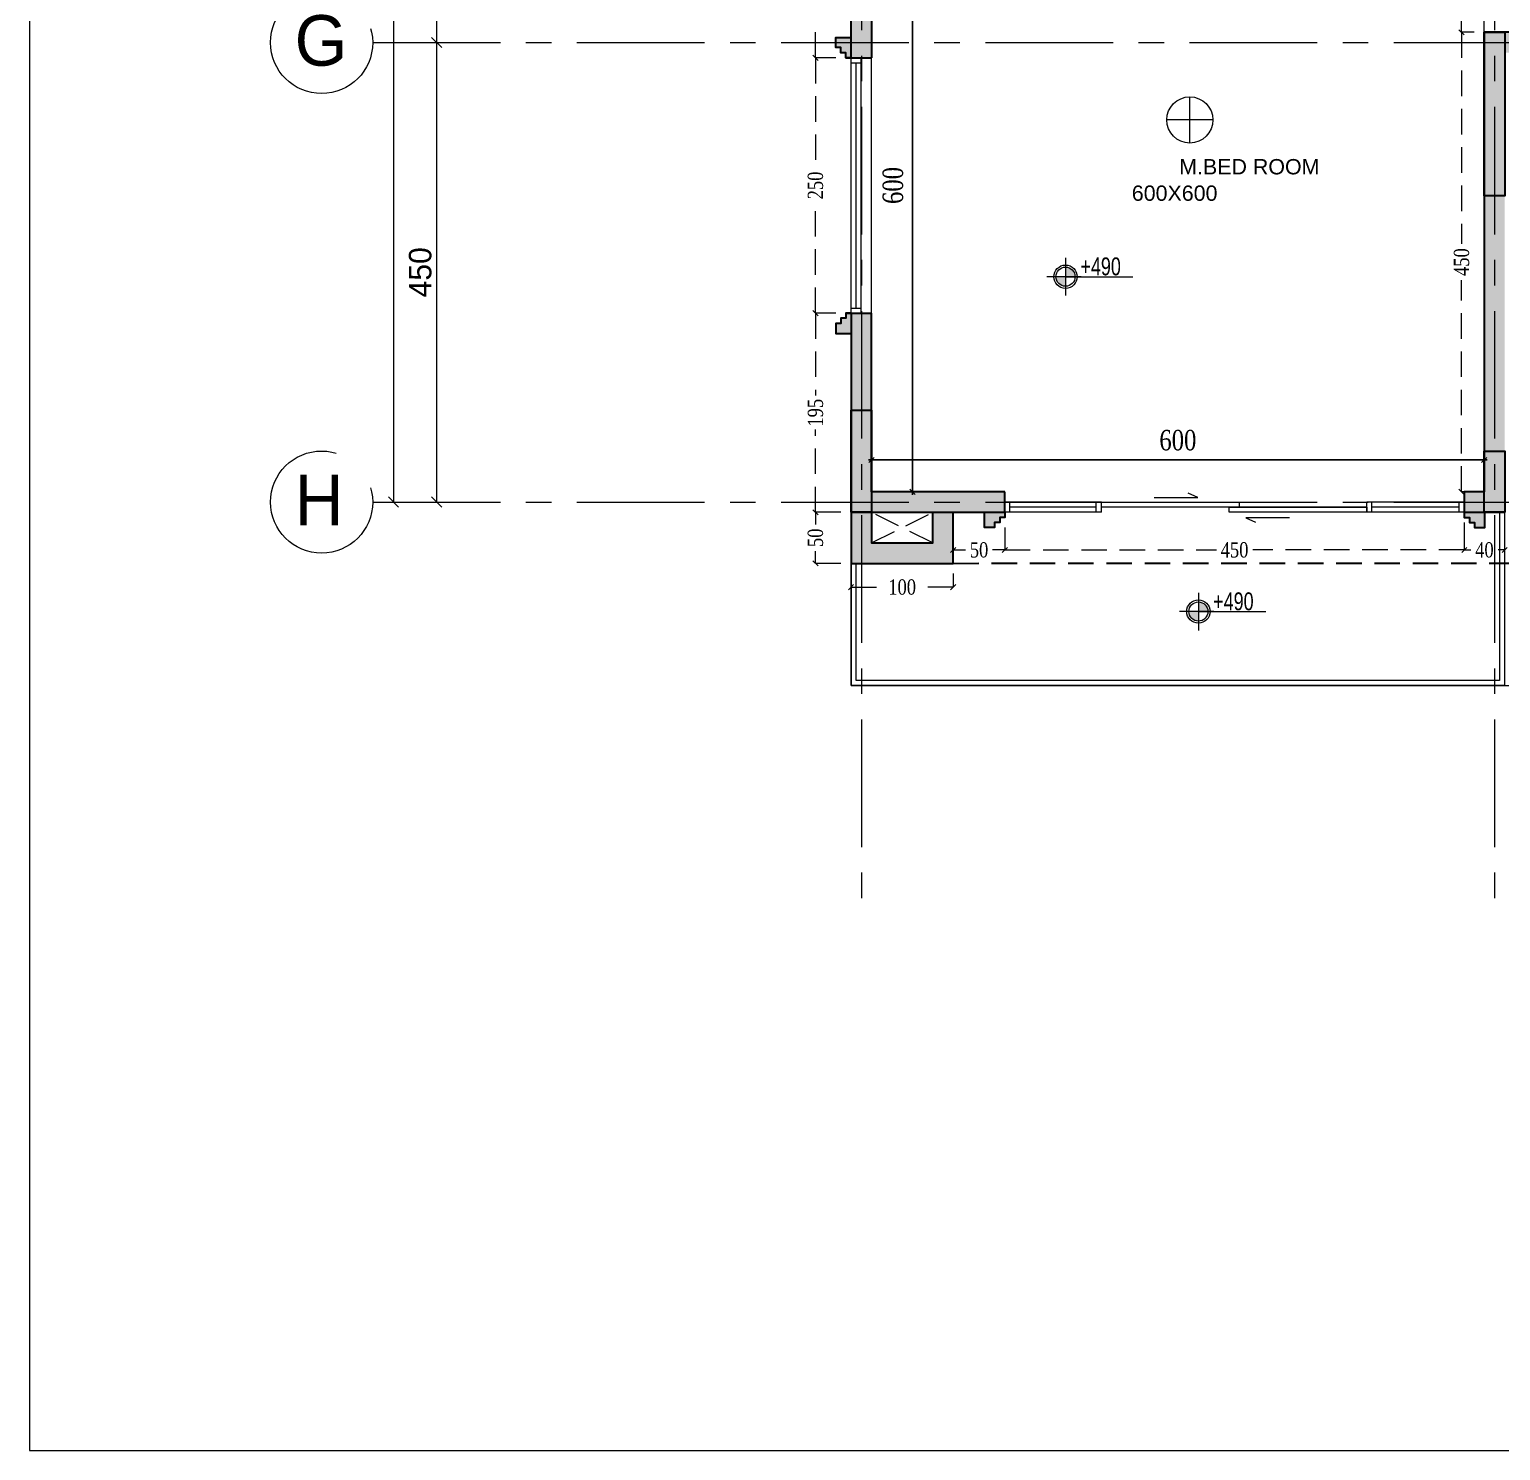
# Model space of a CAD drawing. Header units: inches. Extents: x -114 to 635, y -137 to 57.
# Drawn here: x 77.5 to 91.91, y -2.31 to 11.61 of the extents above; entities that cross this region are included whole.
import ezdxf
from ezdxf.enums import TextEntityAlignment as Align

# ---------------------------------------------------------------- set-up
doc = ezdxf.new("R2010")
doc.units = ezdxf.units.IN
doc.header["$MEASUREMENT"] = 0
doc.header["$PDMODE"] = 98
for name, pattern in [('( Hidden )', [0.375, 0.25, -0.125]), ('CENTER', [2, 1.25, -0.25, 0.25, -0.25]), ('CENTERX2', [4, 2.5, -0.5, 0.5, -0.5]), ('DASHED2', [0.375, 0.25, -0.125]), ('HIDDEN', [0.375, 0.25, -0.125])]:
    doc.linetypes.add(name, pattern=pattern)
doc.layers.get('0').update_dxf_attribs({"lineweight": 5})
doc.layers.get('Defpoints').update_dxf_attribs({"lineweight": 5})
doc.layers.add('ALARM', color=7, linetype='Continuous', lineweight=5, true_color=0xff0f0f)
doc.layers.add('AXIES', color=7, linetype='CENTER', lineweight=0, true_color=0x949596)
for name, color, linetype, lineweight in [('ARCHES', 1, 'HIDDEN', 5), ('AXIS DIMENSION', 8, 'Continuous', 5), ('BORDER A2', 7, 'Continuous', 50), ('COLUMNS HATCH', 1, 'Continuous', 5), ('DETAILS DIMENSION', 15, 'Continuous', 5), ('E-AX', 9, '( Hidden )', 0), ('GENERAL TEXT', 4, 'Continuous', 5), ('HANDRAIL', 31, 'Continuous', 5), ('HATCH', 15, 'Continuous', 0), ('LEVEL SYMBOL', 8, 'Continuous', 5), ('PROPOSED COLUMNS', 6, 'Continuous', 30), ('ROOMS DIMENSION', 3, 'Continuous', 5), ('WALL PROPOSED', 7, 'Continuous', 30), ('WINDOWS', 5, 'Continuous', 5)]:
    doc.layers.add(name, color=color, linetype=linetype, lineweight=lineweight)
doc.styles.add('002-F.FLOOR PLAN$0$xref plans$0$ATTRIBUTE', font='BKANT.TTF')
doc.styles.add('A0$0$002-F.FLOOR PLAN$0$xref plans$0$ATTRIBUTE', font='BKANT.TTF')
doc.styles.add('MAIN', font='')
doc.styles.add('ST', font='times.ttf', dxfattribs={"width": 0.8})
doc.styles.get("Standard").update_dxf_attribs({"font": 'arial.ttf'})
doc.styles.add('style4', font='times.ttf', dxfattribs={"width": 0.8})
doc.styles.get('MAIN').set_extended_font_data('Shonar Bangla')
doc.dimstyles.new('DIM100-2', dxfattribs={"dimtxt": 0.2, "dimasz": 0.05, "dimexe": 0.1, "dimexo": 0.1, "dimgap": 0.09, "dimtad": 1, "dimdec": 0, "dimlfac": 100, "dimzin": 0, "dimdsep": 46, "dimtxsty": 'style4', "dimblk1": 'OBLIQUE', "dimblk2": 'OBLIQUE', "dimsah": 1, "dimcen": 0.09, "dimdle": 0.03, "dimse1": 1, "dimse2": 1, "dimclrd": 256, "dimclrt": 256, "dimadec": 0, "dimazin": 0, "dimtfac": 1, "dimtdec": 0, "dimtix": 1, "dimtmove": 2, "dimatfit": 3, "dimldrblk": 'OBLIQUE', "dimfxl": 1, "dimtolj": 1, "dimtzin": 0, "dimarcsym": 0})
doc.dimstyles.new('MFS-AXIS', dxfattribs={"dimtxt": 0.22, "dimasz": 0.1, "dimexe": 0, "dimexo": 0.15, "dimgap": 0.05, "dimtad": 1, "dimdec": 0, "dimlfac": 100, "dimzin": 0, "dimdsep": 46, "dimtxsty": 'MAIN', "dimblk": 'OBLIQUE', "dimcen": 0.09, "dimclrd": 1, "dimclre": 1, "dimclrt": 2, "dimadec": 0, "dimazin": 0, "dimtfac": 1, "dimtdec": 0, "dimtix": 1, "dimtofl": 0, "dimtmove": 2, "dimatfit": 3, "dimldrblk": 'OBLIQUE', "dimfxl": 0.05, "dimfxlon": 1, "dimtolj": 1, "dimtzin": 0, "dimlwd": -1, "dimarcsym": 1})
doc.dimstyles.new('RASH PLAN', dxfattribs={"dimtxt": 0.15, "dimasz": 0.05, "dimexe": 0, "dimexo": 0.1, "dimgap": 0.05, "dimtad": 0, "dimdec": 0, "dimlfac": 100, "dimzin": 0, "dimdsep": 46, "dimtxsty": 'ST', "dimblk": 'OBLIQUE', "dimcen": 0.09, "dimclrd": 200, "dimclre": 6, "dimclrt": 1, "dimadec": 0, "dimazin": 0, "dimtfac": 1, "dimtdec": 0, "dimtmove": 1, "dimatfit": 3, "dimldrblk": 'OBLIQUE', "dimfxl": 0, "dimtolj": 1, "dimtzin": 0, "dimlwd": -1, "dimlwe": -1, "dimarcsym": 0})

# ---------------------------------------------------------------- blocks, each defined once
blk = doc.blocks.new('_Oblique')
at = {"color": 0, "lineweight": -2}
blk.add_line((-0.5, -0.5), (0.5, 0.5), dxfattribs=at)
blk = doc.blocks.new('*D402')
at = {"layer": 'Defpoints', "color": 0, "transparency": 16777216}
for p in [(91.555, 6.88), (91.95, 6.88), (91.555, 6.511)]:
    blk.add_point(p, dxfattribs=at)
at = {"layer": 'DETAILS DIMENSION', "color": 6, "transparency": 16777216}
for p, q in [((91.555, 6.78), (91.555, 6.511)), ((91.95, 6.78), (91.95, 6.511))]:
    blk.add_line(p, q, dxfattribs=at)
at = {"layer": 'DETAILS DIMENSION', "color": 200, "linetype": 'DASHED2', "transparency": 16777216}
for p, q in [((91.555, 6.511), (91.618, 6.511)), ((91.95, 6.511), (91.887, 6.511))]:
    blk.add_line(p, q, dxfattribs=at)
at = {"layer": 'DETAILS DIMENSION', "color": 200, "transparency": 16777216, "xscale": 0.05, "yscale": 0.05, "zscale": 0.05, "rotation": 180}
blk.add_blockref('_Oblique', (91.555, 6.511), dxfattribs=at)
at = {"layer": 'DETAILS DIMENSION', "color": 200, "transparency": 16777216, "xscale": 0.05, "yscale": 0.05, "zscale": 0.05}
blk.add_blockref('_Oblique', (91.95, 6.511), dxfattribs=at)
at = {"layer": 'DETAILS DIMENSION', "color": 1, "transparency": 16777216, "insert": (91.752, 6.511), "char_height": 0.15, "attachment_point": 5, "style": 'ST'}
blk.add_mtext('\\A1;40', dxfattribs=at)
blk = doc.blocks.new('*D403')
at = {"layer": 'Defpoints', "color": 0, "transparency": 16777216}
for p in [(87.055, 6.83), (91.555, 6.88), (87.055, 6.511)]:
    blk.add_point(p, dxfattribs=at)
at = {"layer": 'DETAILS DIMENSION', "color": 6, "transparency": 16777216}
for p, q in [((91.555, 6.78), (91.555, 6.511)), ((87.055, 6.73), (87.055, 6.511))]:
    blk.add_line(p, q, dxfattribs=at)
at = {"layer": 'DETAILS DIMENSION', "color": 200, "linetype": 'DASHED2', "transparency": 16777216}
for p, q in [((87.055, 6.511), (89.127, 6.511)), ((91.555, 6.511), (89.483, 6.511))]:
    blk.add_line(p, q, dxfattribs=at)
at = {"layer": 'DETAILS DIMENSION', "color": 200, "transparency": 16777216, "xscale": 0.05, "yscale": 0.05, "zscale": 0.05, "rotation": 180}
blk.add_blockref('_Oblique', (87.055, 6.511), dxfattribs=at)
at = {"layer": 'DETAILS DIMENSION', "color": 200, "transparency": 16777216, "xscale": 0.05, "yscale": 0.05, "zscale": 0.05}
blk.add_blockref('_Oblique', (91.555, 6.511), dxfattribs=at)
at = {"layer": 'DETAILS DIMENSION', "color": 1, "transparency": 16777216, "insert": (89.305, 6.511), "char_height": 0.15, "attachment_point": 5, "style": 'ST'}
blk.add_mtext('\\A1;450', dxfattribs=at)
blk = doc.blocks.new('*D404')
at = {"layer": 'Defpoints', "color": 0, "transparency": 16777216}
for p in [(87.055, 6.83), (86.55, 6.673), (86.55, 6.511)]:
    blk.add_point(p, dxfattribs=at)
at = {"layer": 'DETAILS DIMENSION', "color": 6, "transparency": 16777216}
for p, q in [((87.055, 6.73), (87.055, 6.511)), ((86.55, 6.573), (86.55, 6.511))]:
    blk.add_line(p, q, dxfattribs=at)
at = {"layer": 'DETAILS DIMENSION', "color": 200, "linetype": 'DASHED2', "transparency": 16777216}
for p, q in [((86.55, 6.511), (86.671, 6.511)), ((87.055, 6.511), (86.934, 6.511))]:
    blk.add_line(p, q, dxfattribs=at)
at = {"layer": 'DETAILS DIMENSION', "color": 200, "transparency": 16777216, "xscale": 0.05, "yscale": 0.05, "zscale": 0.05, "rotation": 180}
blk.add_blockref('_Oblique', (86.55, 6.511), dxfattribs=at)
at = {"layer": 'DETAILS DIMENSION', "color": 200, "transparency": 16777216, "xscale": 0.05, "yscale": 0.05, "zscale": 0.05}
blk.add_blockref('_Oblique', (87.055, 6.511), dxfattribs=at)
at = {"layer": 'DETAILS DIMENSION', "color": 1, "transparency": 16777216, "insert": (86.803, 6.511), "char_height": 0.15, "attachment_point": 5, "style": 'ST'}
blk.add_mtext('\\A1;50', dxfattribs=at)
blk = doc.blocks.new('*D405')
at = {"layer": 'Defpoints', "color": 0, "transparency": 16777216}
for p in [(85.55, 6.38), (86.55, 6.38), (85.55, 6.147)]:
    blk.add_point(p, dxfattribs=at)
at = {"layer": 'DETAILS DIMENSION', "color": 6, "transparency": 16777216}
for p, q in [((85.55, 6.28), (85.55, 6.147)), ((86.55, 6.28), (86.55, 6.147))]:
    blk.add_line(p, q, dxfattribs=at)
at = {"layer": 'DETAILS DIMENSION', "color": 200, "linetype": 'DASHED2', "transparency": 16777216}
for p, q in [((85.55, 6.147), (85.881, 6.147)), ((86.55, 6.147), (86.22, 6.147))]:
    blk.add_line(p, q, dxfattribs=at)
at = {"layer": 'DETAILS DIMENSION', "color": 200, "transparency": 16777216, "xscale": 0.05, "yscale": 0.05, "zscale": 0.05, "rotation": 180}
blk.add_blockref('_Oblique', (85.55, 6.147), dxfattribs=at)
at = {"layer": 'DETAILS DIMENSION', "color": 200, "transparency": 16777216, "xscale": 0.05, "yscale": 0.05, "zscale": 0.05}
blk.add_blockref('_Oblique', (86.55, 6.147), dxfattribs=at)
at = {"layer": 'DETAILS DIMENSION', "color": 1, "transparency": 16777216, "insert": (86.05, 6.147), "char_height": 0.15, "attachment_point": 5, "style": 'ST'}
blk.add_mtext('\\A1;100', dxfattribs=at)
blk = doc.blocks.new('*D406')
at = {"layer": 'Defpoints', "color": 0, "transparency": 16777216}
for p in [(85.55, 6.88), (85.201, 6.38), (85.55, 6.38)]:
    blk.add_point(p, dxfattribs=at)
at = {"layer": 'DETAILS DIMENSION', "color": 6, "transparency": 16777216}
for p, q in [((85.45, 6.88), (85.201, 6.88)), ((85.45, 6.38), (85.201, 6.38))]:
    blk.add_line(p, q, dxfattribs=at)
at = {"layer": 'DETAILS DIMENSION', "color": 200, "linetype": 'DASHED2', "transparency": 16777216}
for p, q in [((85.201, 6.88), (85.201, 6.761)), ((85.201, 6.38), (85.201, 6.499))]:
    blk.add_line(p, q, dxfattribs=at)
at = {"layer": 'DETAILS DIMENSION', "color": 200, "transparency": 16777216, "xscale": 0.05, "yscale": 0.05, "zscale": 0.05}
for p, rotation in [((85.201, 6.88), 90), ((85.201, 6.38), 270)]:
    blk.add_blockref('_Oblique', p, dxfattribs=dict(at, rotation=rotation))
at = {"layer": 'DETAILS DIMENSION', "color": 1, "transparency": 16777216, "insert": (85.201, 6.63), "char_height": 0.15, "attachment_point": 5, "rotation": 90, "style": 'ST'}
blk.add_mtext('\\A1;50', dxfattribs=at)
blk = doc.blocks.new('*D407')
at = {"layer": 'Defpoints', "color": 0, "transparency": 16777216}
for p in [(85.201, 8.83), (85.5, 8.83), (85.55, 6.88)]:
    blk.add_point(p, dxfattribs=at)
at = {"layer": 'DETAILS DIMENSION', "color": 6, "transparency": 16777216}
for p, q in [((85.4, 8.83), (85.201, 8.83)), ((85.45, 6.88), (85.201, 6.88))]:
    blk.add_line(p, q, dxfattribs=at)
at = {"layer": 'DETAILS DIMENSION', "color": 200, "linetype": 'DASHED2', "transparency": 16777216}
for p, q in [((85.201, 8.83), (85.201, 8.022)), ((85.201, 6.88), (85.201, 7.689))]:
    blk.add_line(p, q, dxfattribs=at)
at = {"layer": 'DETAILS DIMENSION', "color": 200, "transparency": 16777216, "xscale": 0.05, "yscale": 0.05, "zscale": 0.05}
for p, rotation in [((85.201, 8.83), 90), ((85.201, 6.88), 270)]:
    blk.add_blockref('_Oblique', p, dxfattribs=dict(at, rotation=rotation))
at = {"layer": 'DETAILS DIMENSION', "color": 1, "transparency": 16777216, "insert": (85.201, 7.855), "char_height": 0.15, "attachment_point": 5, "rotation": 90, "style": 'ST'}
blk.add_mtext('\\A1;195', dxfattribs=at)
blk = doc.blocks.new('*D408')
at = {"layer": 'Defpoints', "color": 0, "transparency": 16777216}
for p in [(85.201, 11.33), (85.5, 11.33), (85.5, 8.83)]:
    blk.add_point(p, dxfattribs=at)
at = {"layer": 'DETAILS DIMENSION', "color": 6, "transparency": 16777216}
for p, q in [((85.4, 11.33), (85.201, 11.33)), ((85.4, 8.83), (85.201, 8.83))]:
    blk.add_line(p, q, dxfattribs=at)
at = {"layer": 'DETAILS DIMENSION', "color": 200, "linetype": 'DASHED2', "transparency": 16777216}
for p, q in [((85.201, 11.33), (85.201, 10.258)), ((85.201, 8.83), (85.201, 9.902))]:
    blk.add_line(p, q, dxfattribs=at)
at = {"layer": 'DETAILS DIMENSION', "color": 200, "transparency": 16777216, "xscale": 0.05, "yscale": 0.05, "zscale": 0.05}
for p, rotation in [((85.201, 11.33), 90), ((85.201, 8.83), 270)]:
    blk.add_blockref('_Oblique', p, dxfattribs=dict(at, rotation=rotation))
at = {"layer": 'DETAILS DIMENSION', "color": 1, "transparency": 16777216, "insert": (85.201, 10.08), "char_height": 0.15, "attachment_point": 5, "rotation": 90, "style": 'ST'}
blk.add_mtext('\\A1;250', dxfattribs=at)
blk = doc.blocks.new('*D409')
at = {"layer": 'Defpoints', "color": 0, "transparency": 16777216}
for p in [(85.201, 15.93), (85.501, 15.93), (85.5, 11.33)]:
    blk.add_point(p, dxfattribs=at)
at = {"layer": 'DETAILS DIMENSION', "color": 6, "transparency": 16777216}
for p, q in [((85.401, 15.93), (85.201, 15.93)), ((85.4, 11.33), (85.201, 11.33))]:
    blk.add_line(p, q, dxfattribs=at)
at = {"layer": 'DETAILS DIMENSION', "color": 200, "linetype": 'DASHED2', "transparency": 16777216}
for p, q in [((85.201, 15.93), (85.201, 13.808)), ((85.201, 11.33), (85.201, 13.451))]:
    blk.add_line(p, q, dxfattribs=at)
at = {"layer": 'DETAILS DIMENSION', "color": 200, "transparency": 16777216, "xscale": 0.05, "yscale": 0.05, "zscale": 0.05}
for p, rotation in [((85.201, 15.93), 90), ((85.201, 11.33), 270)]:
    blk.add_blockref('_Oblique', p, dxfattribs=dict(at, rotation=rotation))
at = {"layer": 'DETAILS DIMENSION', "color": 1, "transparency": 16777216, "insert": (85.201, 13.63), "char_height": 0.15, "attachment_point": 5, "rotation": 90, "style": 'ST'}
blk.add_mtext('\\A1;460', dxfattribs=at)
blk = doc.blocks.new('*D477')
at = {"layer": 'Defpoints', "color": 0, "transparency": 16777216}
for p in [(91.75, 11.58), (91.528, 7.08), (91.75, 7.08)]:
    blk.add_point(p, dxfattribs=at)
at = {"layer": 'DETAILS DIMENSION', "color": 6, "transparency": 16777216}
for p, q in [((91.65, 11.58), (91.528, 11.58)), ((91.65, 7.08), (91.528, 7.08))]:
    blk.add_line(p, q, dxfattribs=at)
at = {"layer": 'DETAILS DIMENSION', "color": 200, "linetype": 'DASHED2', "transparency": 16777216}
for p, q in [((91.528, 11.58), (91.528, 9.508)), ((91.528, 7.08), (91.528, 9.152))]:
    blk.add_line(p, q, dxfattribs=at)
at = {"layer": 'DETAILS DIMENSION', "color": 200, "transparency": 16777216, "xscale": 0.05, "yscale": 0.05, "zscale": 0.05}
for p, rotation in [((91.528, 11.58), 90), ((91.528, 7.08), 270)]:
    blk.add_blockref('_Oblique', p, dxfattribs=dict(at, rotation=rotation))
at = {"layer": 'DETAILS DIMENSION', "color": 1, "transparency": 16777216, "insert": (91.528, 9.33), "char_height": 0.15, "attachment_point": 5, "rotation": 90, "style": 'ST'}
blk.add_mtext('\\A1;450', dxfattribs=at)
blk = doc.blocks.new('*D478')
at = {"layer": 'Defpoints', "color": 0, "transparency": 16777216}
for p in [(91.528, 13.08), (91.75, 13.08), (91.75, 11.58)]:
    blk.add_point(p, dxfattribs=at)
at = {"layer": 'DETAILS DIMENSION', "color": 6, "transparency": 16777216}
for p, q in [((91.65, 13.08), (91.528, 13.08)), ((91.65, 11.58), (91.528, 11.58))]:
    blk.add_line(p, q, dxfattribs=at)
at = {"layer": 'DETAILS DIMENSION', "color": 200, "linetype": 'DASHED2', "transparency": 16777216}
for p, q in [((91.528, 13.08), (91.528, 12.499)), ((91.528, 11.58), (91.528, 12.16))]:
    blk.add_line(p, q, dxfattribs=at)
at = {"layer": 'DETAILS DIMENSION', "color": 200, "transparency": 16777216, "xscale": 0.05, "yscale": 0.05, "zscale": 0.05}
for p, rotation in [((91.528, 13.08), 90), ((91.528, 11.58), 270)]:
    blk.add_blockref('_Oblique', p, dxfattribs=dict(at, rotation=rotation))
at = {"layer": 'DETAILS DIMENSION', "color": 1, "transparency": 16777216, "insert": (91.528, 12.33), "char_height": 0.15, "attachment_point": 5, "rotation": 90, "style": 'ST'}
blk.add_mtext('\\A1;150', dxfattribs=at)
blk = doc.blocks.new('*D483')
at = {"layer": 'Defpoints', "color": 0, "transparency": 16777216}
for p in [(85.751, 13.08), (85.75, 7.08), (86.151, 7.08)]:
    blk.add_point(p, dxfattribs=at)
at = {"layer": 'ROOMS DIMENSION', "linetype": 'Continuous', "lineweight": -2, "transparency": 16777216}
blk.add_line((86.151, 13.11), (86.151, 7.05), dxfattribs=at)
at = {"layer": 'ROOMS DIMENSION', "lineweight": -2, "transparency": 16777216, "xscale": 0.05, "yscale": 0.05, "zscale": 0.05}
for p, rotation in [((86.151, 13.08), 90), ((86.151, 7.08), 270)]:
    blk.add_blockref('_Oblique', p, dxfattribs=dict(at, rotation=rotation))
at = {"layer": 'ROOMS DIMENSION', "transparency": 16777216, "insert": (85.96, 10.08), "char_height": 0.2, "attachment_point": 5, "rotation": 90, "style": 'style4'}
blk.add_mtext('\\A1;600', dxfattribs=at)
blk = doc.blocks.new('*D505')
at = {"layer": 'Defpoints', "color": 0, "transparency": 16777216}
for p in [(91.75, 7.393), (85.75, 7.08), (91.75, 7.08)]:
    blk.add_point(p, dxfattribs=at)
at = {"layer": 'ROOMS DIMENSION', "linetype": 'Continuous', "lineweight": -2, "transparency": 16777216}
blk.add_line((85.72, 7.393), (91.78, 7.393), dxfattribs=at)
at = {"layer": 'ROOMS DIMENSION', "lineweight": -2, "transparency": 16777216, "xscale": 0.05, "yscale": 0.05, "zscale": 0.05, "rotation": 180}
blk.add_blockref('_Oblique', (85.75, 7.393), dxfattribs=at)
at = {"layer": 'ROOMS DIMENSION', "lineweight": -2, "transparency": 16777216, "xscale": 0.05, "yscale": 0.05, "zscale": 0.05}
blk.add_blockref('_Oblique', (91.75, 7.393), dxfattribs=at)
at = {"layer": 'ROOMS DIMENSION', "transparency": 16777216, "insert": (88.75, 7.585), "char_height": 0.2, "attachment_point": 5, "style": 'style4'}
blk.add_mtext('\\A1;600', dxfattribs=at)
blk = doc.blocks.new('002-F.FLOOR PLAN$0$xref plans$0$LVL-PL')
h = blk.add_hatch(color=256)
h.paths.add_polyline_path([(0, 0.123), (0, 0), (0.123, 0, 0.414214)])
h.paths.add_polyline_path([(0, 0), (-0.123, 0, 0.414214), (0, -0.123)])
for p, q in [((0, 0.242), (0, -0.242)), ((0.2, 0), (-0.242, 0)), ((0, 0), (0.865, 0))]:
    blk.add_line(p, q)
for radius in [0.15, 0.123]:
    blk.add_circle((0, 0), radius)
at = {"style": '002-F.FLOOR PLAN$0$xref plans$0$ATTRIBUTE', "width": 0.75, "flags": 12}
for tag, p in [('LEVEL', (0.517, 0.151)), ('POSITION', (0.517, -0.154))]:
    blk.add_attdef(tag, text='', height=0.2, dxfattribs=at).set_placement(p, align=Align.MIDDLE)
blk = doc.blocks.new('A$Cee9972fe')
at = {"layer": 'ALARM', "lineweight": 0}
for p, q in [((-0.183, -0.094), (-0.183, 0.357)), ((0.042, 0.132), (-0.409, 0.132))]:
    blk.add_line(p, q, dxfattribs=at)
blk.add_circle((-0.183, 0.132), 0.226, dxfattribs=at)
blk = doc.blocks.new('*D1392')
at = {"layer": 'AXIS DIMENSION', "color": 17, "linetype": 'Continuous', "transparency": 16777216}
blk.add_line((20.919, -595.378), (20.919, -601.577), dxfattribs=at)
at = {"layer": 'Defpoints', "color": 0, "transparency": 16777216}
for p in [(20.938, -595.378), (20.919, -601.577), (20.919, -601.577)]:
    blk.add_point(p, dxfattribs=at)
at = {"layer": 'AXIS DIMENSION', "color": 17, "transparency": 16777216, "xscale": 0.1, "yscale": 0.1, "zscale": 0.1}
for p, rotation in [((20.919, -595.378), 90), ((20.919, -601.577), 270)]:
    blk.add_blockref('_Oblique', p, dxfattribs=dict(at, rotation=rotation))
at = {"layer": 'AXIS DIMENSION', "color": 3, "transparency": 16777216, "insert": (20.759, -598.478), "char_height": 0.22, "attachment_point": 5, "rotation": 90, "style": 'MAIN'}
blk.add_mtext('\\A1;620', dxfattribs=at)
blk = doc.blocks.new('*D1393')
at = {"layer": 'AXIS DIMENSION', "color": 17, "linetype": 'Continuous', "transparency": 16777216}
blk.add_line((20.919, -601.577), (20.919, -606.077), dxfattribs=at)
at = {"layer": 'Defpoints', "color": 0, "transparency": 16777216}
for p in [(20.919, -601.577), (20.919, -606.077), (20.938, -606.077)]:
    blk.add_point(p, dxfattribs=at)
at = {"layer": 'AXIS DIMENSION', "color": 17, "transparency": 16777216, "xscale": 0.1, "yscale": 0.1, "zscale": 0.1}
for p, rotation in [((20.919, -601.577), 90), ((20.919, -606.077), 270)]:
    blk.add_blockref('_Oblique', p, dxfattribs=dict(at, rotation=rotation))
at = {"layer": 'AXIS DIMENSION', "color": 3, "transparency": 16777216, "insert": (20.759, -603.827), "char_height": 0.22, "attachment_point": 5, "rotation": 90, "style": 'MAIN'}
blk.add_mtext('\\A1;450', dxfattribs=at)
blk = doc.blocks.new('*D1388')
at = {"layer": 'AXIS DIMENSION', "color": 1, "linetype": 'Continuous', "lineweight": -2, "transparency": 16777216}
for p, q in [((20.447, -581.977), (20.497, -581.977)), ((20.447, -606.077), (20.497, -606.077))]:
    blk.add_line(p, q, dxfattribs=at)
at = {"layer": 'AXIS DIMENSION', "color": 17, "linetype": 'Continuous', "transparency": 16777216}
blk.add_line((20.497, -581.977), (20.497, -606.077), dxfattribs=at)
at = {"layer": 'Defpoints', "color": 0, "transparency": 16777216}
for p in [(20.293, -581.977), (20.293, -606.077), (20.497, -606.077)]:
    blk.add_point(p, dxfattribs=at)
at = {"layer": 'AXIS DIMENSION', "color": 17, "transparency": 16777216, "xscale": 0.1, "yscale": 0.1, "zscale": 0.1}
for p, rotation in [((20.497, -581.977), 90), ((20.497, -606.077), 270)]:
    blk.add_blockref('_Oblique', p, dxfattribs=dict(at, rotation=rotation))
at = {"layer": 'AXIS DIMENSION', "color": 3, "transparency": 16777216, "insert": (20.337, -594.424), "char_height": 0.22, "attachment_point": 5, "rotation": 90, "style": 'MAIN'}
blk.add_mtext('\\A1;2410', dxfattribs=at)
blk = doc.blocks.new('QEWQWQWASDASDASADAAS')
at = {"layer": 'COLUMNS HATCH', "ltscale": 300}
for points in [[(154.023, -498.657), (154.223, -498.657), (154.223, -500.257), (154.023, -500.257)], [(148.023, -503.357), (147.823, -503.357), (147.823, -502.357), (148.023, -502.357)], [(154.023, -502.757), (154.223, -502.757), (154.223, -503.357), (154.023, -503.357)]]:
    blk.add_hatch(color=256, dxfattribs=at).paths.add_polyline_path(points)
at = {"layer": 'PROPOSED COLUMNS'}
for points in [[(154.023, -498.657), (154.223, -498.657), (154.223, -500.257), (154.023, -500.257)], [(148.023, -503.357), (147.823, -503.357), (147.823, -502.357), (148.023, -502.357)], [(154.023, -502.757), (154.223, -502.757), (154.223, -503.357), (154.023, -503.357)]]:
    blk.add_lwpolyline(points, close=True, dxfattribs=at)
blk = doc.blocks.new('DASLASDLASLDASLASDLASLQWELQWELQWELQWELQ')
at = {"layer": 'AXIES', "linetype": 'CENTERX2', "ltscale": 0.5}
for p, q in [((25.079, -578.206), (25.079, -610.174)), ((31.279, -578.206), (31.279, -610.174)), ((20.293, -601.577), (52.683, -601.577)), ((20.293, -606.077), (52.683, -606.077))]:
    blk.add_line(p, q, dxfattribs=at)
at = {"layer": 'AXIES', "linetype": 'CENTERX2'}
for centre in [(19.793, -601.577), (19.793, -606.077)]:
    blk.add_circle(centre, 0.5, dxfattribs=at)
at = {"layer": 'AXIES', "linetype": 'CENTERX2', "style": 'A0$0$002-F.FLOOR PLAN$0$xref plans$0$ATTRIBUTE'}
for s, p in [('G', (19.529, -601.804)), ('H', (19.529, -606.304))]:
    blk.add_text(s, height=0.495, dxfattribs=at).set_placement(p)
at = {"layer": 'AXIS DIMENSION'}
dim = blk.add_linear_dim(base=(20.497, -606.077), p1=(20.293, -581.977), p2=(20.293, -606.077), angle=90, dimstyle='MFS-AXIS', override={"dimclrd": 17, "dimclrt": 3}, dxfattribs=at)
dim.commit()
dim.dimension.update_dxf_attribs({"geometry": '*D1388', "text_midpoint": (20.337, -594.424), "dimtype": 128})
for base, p1, p2, picture, middle in [((20.919, -601.577), (20.938, -595.378), (20.919, -601.577), '*D1392', (20.759, -598.478)), ((20.919, -606.077), (20.919, -601.577), (20.938, -606.077), '*D1393', (20.759, -603.827))]:
    dim = blk.add_linear_dim(base=base, p1=p1, p2=p2, angle=90, dimstyle='MFS-AXIS', override={"dimclrd": 17, "dimclrt": 3}, dxfattribs=at)
    dim.commit()
    dim.dimension.update_dxf_attribs({"geometry": picture, "text_midpoint": middle})

msp = doc.modelspace()

# ---------------------------------------------------------------- hatches: boundary and pattern name
at = {"layer": 'HATCH', "true_color": 0x939598}
h = msp.add_hatch(color=252, dxfattribs=at)
h.dxf.hatch_style = 1
h.paths.add_polyline_path([(87.253, 14.579), (85.751, 14.579), (85.751, 15.93), (85.551, 15.93), (85.551, 11.33), (85.75, 11.33), (85.751, 13.08), (88.85, 13.08), (88.85, 13.18), (88.75, 13.18), (88.75, 15.179), (89.25, 15.179), (89.25, 15.379), (89.15, 15.379), (89.15, 15.279), (88.65, 15.279), (88.65, 15.179), (88.65, 14.579), (88.453, 14.579), (88.453, 14.479), (88.65, 14.479), (88.65, 13.18), (85.751, 13.18), (85.751, 14.479), (87.253, 14.479)])
h = msp.add_hatch(color=252, dxfattribs=at)
h.dxf.hatch_style = 1
h.paths.add_polyline_path([(85.4, 11.53), (85.4, 11.43), (85.45, 11.43), (85.45, 11.38), (85.5, 11.38), (85.5, 11.33), (85.55, 11.33), (85.55, 11.53)])
h = msp.add_hatch(color=252, dxfattribs=at)
h.dxf.hatch_style = 1
h.paths.add_polyline_path([(93.7, 11.58), (91.75, 11.58), (91.75, 7.08), (91.555, 7.08), (91.555, 6.88), (91.95, 6.88), (91.95, 11.38), (93.7, 11.38)])
h = msp.add_hatch(color=252, dxfattribs=at)
h.dxf.hatch_style = 1
h.paths.add_polyline_path([(85.45, 8.78), (85.45, 8.73), (85.4, 8.73), (85.4, 8.63), (85.55, 8.63), (85.55, 8.83), (85.5, 8.83), (85.5, 8.78)])
h = msp.add_hatch(color=252, dxfattribs=at)
h.dxf.hatch_style = 1
h.paths.add_polyline_path([(87.055, 7.08), (85.75, 7.08), (85.75, 8.83), (85.55, 8.83), (85.55, 6.88), (87.055, 6.88)])
h = msp.add_hatch(color=252, dxfattribs=at)
h.dxf.hatch_style = 1
h.paths.add_polyline_path([(86.55, 6.88), (86.35, 6.88), (86.35, 6.58), (85.75, 6.58), (85.75, 6.88), (85.55, 6.88), (85.55, 6.38), (86.55, 6.38)])
h = msp.add_hatch(color=252, dxfattribs=at)
h.dxf.hatch_style = 1
h.paths.add_polyline_path([(86.855, 6.88), (87.055, 6.88), (87.055, 6.83), (87.005, 6.83), (87.005, 6.78), (86.955, 6.78), (86.955, 6.73), (86.855, 6.73)])
h = msp.add_hatch(color=252, dxfattribs=at)
h.dxf.hatch_style = 1
h.paths.add_polyline_path([(91.755, 6.88), (91.555, 6.88), (91.555, 6.83), (91.605, 6.83), (91.605, 6.78), (91.655, 6.78), (91.655, 6.73), (91.755, 6.73)])

# ---------------------------------------------------------------- linework, layer by layer
at = {"layer": 'ARCHES'}
for p, q in [((91.75, 11.58), (91.75, 13.08)), ((85.75, 6.58), (86.35, 6.88)), ((86.35, 6.58), (85.75, 6.88))]:
    msp.add_line(p, q, dxfattribs=at)
at = {"layer": 'BORDER A2', "lineweight": 5}
msp.add_lwpolyline([(77.503, -2.308), (123.103, -2.308), (123.103, 37.892), (77.503, 37.892)], close=True, dxfattribs=at)
at = {"layer": 'HANDRAIL'}
for points in [[(85.55, 6.88), (85.55, 5.184), (93.351, 5.184), (93.351, 6.88)], [(91.95, 6.88), (91.95, 5.184), (85.55, 5.184), (85.55, 6.38)], [(91.9, 6.88), (91.9, 5.234), (85.6, 5.234), (85.6, 6.38)]]:
    msp.add_lwpolyline(points, dxfattribs=at)
at = {"layer": 'WALL PROPOSED', "linetype": 'Continuous', "lineweight": 35}
for p, q in [((85.5, 11.33), (85.75, 11.33)), ((85.5, 8.83), (85.75, 8.83)), ((87.055, 6.88), (87.055, 7.08)), ((91.555, 7.08), (91.555, 6.88))]:
    msp.add_line(p, q, dxfattribs=at)
at = {"layer": 'WALL PROPOSED', "linetype": 'Continuous', "lineweight": 35, "flags": 128}
for points in [[(85.551, 11.33), (85.551, 15.93)], [(85.751, 13.08), (85.75, 11.33)], [(85.55, 11.33), (85.5, 11.33), (85.5, 11.38), (85.45, 11.38), (85.45, 11.43), (85.4, 11.43), (85.4, 11.53), (85.55, 11.53)], [(91.75, 11.58), (91.75, 7.08)], [(93.7, 11.58), (91.75, 11.58)], [(85.55, 8.83), (85.5, 8.83), (85.5, 8.78), (85.45, 8.78), (85.45, 8.73), (85.4, 8.73), (85.4, 8.63), (85.55, 8.63)], [(85.55, 8.83), (85.55, 6.88)], [(85.75, 7.08), (85.75, 8.83)], [(87.055, 7.08), (85.75, 7.08)], [(91.75, 7.08), (91.555, 7.08)], [(85.55, 6.88), (87.055, 6.88)], [(85.55, 6.88), (85.55, 6.38), (86.55, 6.38), (86.55, 6.88)], [(85.75, 6.88), (85.75, 6.58), (86.35, 6.58), (86.35, 6.88)], [(87.055, 6.88), (87.055, 6.83), (87.005, 6.83), (87.005, 6.78), (86.955, 6.78), (86.955, 6.73), (86.855, 6.73), (86.855, 6.88)], [(91.555, 6.88), (91.555, 6.83), (91.605, 6.83), (91.605, 6.78), (91.655, 6.78), (91.655, 6.73), (91.755, 6.73), (91.755, 6.88)], [(91.555, 6.88), (91.95, 6.88)]]:
    msp.add_lwpolyline(points, dxfattribs=at)
at = {"layer": 'WALL PROPOSED', "linetype": 'DASHED2', "lineweight": 35}
msp.add_lwpolyline([(86.55, 6.38), (92.251, 6.383), (92.251, 9.38)], dxfattribs=at)
at = {"layer": 'WINDOWS'}
for p, q in [((85.55, 8.83), (85.55, 11.33)), ((85.55, 11.28), (85.65, 11.28)), ((85.6, 8.88), (85.6, 11.28)), ((85.65, 8.83), (85.65, 11.33)), ((85.75, 8.83), (85.75, 11.33)), ((85.55, 8.88), (85.65, 8.88)), ((88.001, 6.98), (87.055, 6.98)), ((87.105, 6.88), (87.105, 6.98)), ((87.951, 6.93), (87.105, 6.93)), ((87.951, 6.88), (87.951, 6.98)), ((88.001, 6.88), (88.001, 6.98)), ((90.601, 6.93), (88.001, 6.93)), ((91.555, 6.98), (90.601, 6.98)), ((90.601, 6.88), (90.601, 6.98)), ((90.651, 6.88), (90.651, 6.98)), ((91.505, 6.93), (90.651, 6.93)), ((91.505, 6.88), (91.505, 6.98)), ((88.001, 6.88), (87.055, 6.88)), ((91.555, 6.88), (89.251, 6.88))]:
    msp.add_line(p, q, dxfattribs=at)
for points in [[(88.517, 7.025), (88.944, 7.025), (88.852, 7.068)], [(89.843, 6.825), (89.417, 6.825), (89.509, 6.782)]]:
    msp.add_lwpolyline(points, dxfattribs=at)
for points in [[(88.001, 6.98), (89.351, 6.98), (89.351, 6.93), (88.001, 6.93)], [(90.601, 6.88), (89.251, 6.88), (89.251, 6.93), (90.601, 6.93)]]:
    msp.add_lwpolyline(points, close=True, dxfattribs=at)

# ---------------------------------------------------------------- block references
at = {"layer": 'ALARM'}
msp.add_blockref('A$Cee9972fe', (89.05, 10.59), dxfattribs=at)
at = {"layer": 'E-AX'}
msp.add_blockref('DASLASDLASLDASLASDLASLQWELQWELQWELQWELQ', (60.572, 613.057), dxfattribs=at)
at = {"layer": 'LEVEL SYMBOL', "linetype": 'Continuous', "lineweight": 0}
ref = msp.add_blockref('002-F.FLOOR PLAN$0$xref plans$0$LVL-PL', (87.65, 9.187), dxfattribs=dict(at, xscale=0.7620000000000069, yscale=0.7620000000000069, zscale=0.7620000000000069))
ref.add_attrib('LEVEL', '+490', dxfattribs={"layer": '0', "lineweight": 5, "height": 0.175, "rotation": 360, "style": '002-F.FLOOR PLAN$0$xref plans$0$ATTRIBUTE', "width": 0.75}).set_placement((87.994, 9.288), align=Align.MIDDLE)
ref = msp.add_blockref('002-F.FLOOR PLAN$0$xref plans$0$LVL-PL', (88.951, 5.908), dxfattribs=dict(at, xscale=0.7620000000000069, yscale=0.7620000000000069, zscale=0.7620000000000069))
ref.add_attrib('LEVEL', '+490', dxfattribs={"layer": '0', "lineweight": 5, "height": 0.175, "rotation": 360, "style": '002-F.FLOOR PLAN$0$xref plans$0$ATTRIBUTE', "width": 0.75}).set_placement((89.294, 6.008), align=Align.MIDDLE)
at = {"layer": 'PROPOSED COLUMNS'}
msp.add_blockref('QEWQWQWASDASDASADAAS', (-62.272, 510.237), dxfattribs=at)

# ---------------------------------------------------------------- texts
at = {"layer": 'GENERAL TEXT'}
msp.add_text('600X600', height=0.15, dxfattribs=at).set_placement((88.299, 9.93))
at = {"layer": 'GENERAL TEXT', "insert": (88.763, 10.263), "char_height": 0.15, "attachment_point": 4}
msp.add_mtext('\\A1;\\pxqc;M.BED ROOM', dxfattribs=at)

# ---------------------------------------------------------------- dimensions: what is measured, and where the dimension line sits
at = {"layer": 'DETAILS DIMENSION'}
for base, p1, p2, picture, middle in [((85.201, 15.93), (85.5, 11.33), (85.501, 15.93), '*D409', (85.201, 13.63)), ((91.528, 13.08), (91.75, 11.58), (91.75, 13.08), '*D478', (91.528, 12.33)), ((91.528, 7.08), (91.75, 11.58), (91.75, 7.08), '*D477', (91.528, 9.33)), ((85.201, 11.33), (85.5, 8.83), (85.5, 11.33), '*D408', (85.201, 10.08)), ((85.201, 8.83), (85.55, 6.88), (85.5, 8.83), '*D407', (85.201, 7.855)), ((85.201, 6.38), (85.55, 6.88), (85.55, 6.38), '*D406', (85.201, 6.63))]:
    dim = msp.add_linear_dim(base=base, p1=p1, p2=p2, angle=90, dimstyle='RASH PLAN', dxfattribs=at)
    dim.commit()
    dim.dimension.update_dxf_attribs({"geometry": picture, "text_midpoint": middle})
for base, p1, p2, picture, middle in [((86.5503, 6.5113), (87.055, 6.8302), (86.5503, 6.6725), '*D404', (86.8026, 6.5113)), ((87.055, 6.511), (91.555, 6.88), (87.055, 6.83), '*D403', (89.305, 6.511)), ((91.5547, 6.5113), (91.9503, 6.8801), (91.5547, 6.8801), '*D402', (91.7525, 6.5113)), ((85.55, 6.147), (86.55, 6.38), (85.55, 6.38), '*D405', (86.05, 6.147))]:
    dim = msp.add_linear_dim(base=base, p1=p1, p2=p2, dimstyle='RASH PLAN', dxfattribs=at)
    dim.commit()
    dim.dimension.update_dxf_attribs({"geometry": picture, "text_midpoint": middle})
at = {"layer": 'ROOMS DIMENSION'}
dim = msp.add_linear_dim(base=(86.151, 7.08), p1=(85.751, 13.08), p2=(85.75, 7.08), angle=90, dimstyle='DIM100-2', dxfattribs=at)
dim.commit()
dim.dimension.update_dxf_attribs({"geometry": '*D483', "text_midpoint": (85.96, 10.08)})
dim = msp.add_linear_dim(base=(91.75, 7.393), p1=(85.75, 7.08), p2=(91.75, 7.08), dimstyle='DIM100-2', dxfattribs=at)
dim.commit()
dim.dimension.update_dxf_attribs({"geometry": '*D505', "text_midpoint": (88.75, 7.585)})

doc.saveas('drawing.dxf')
